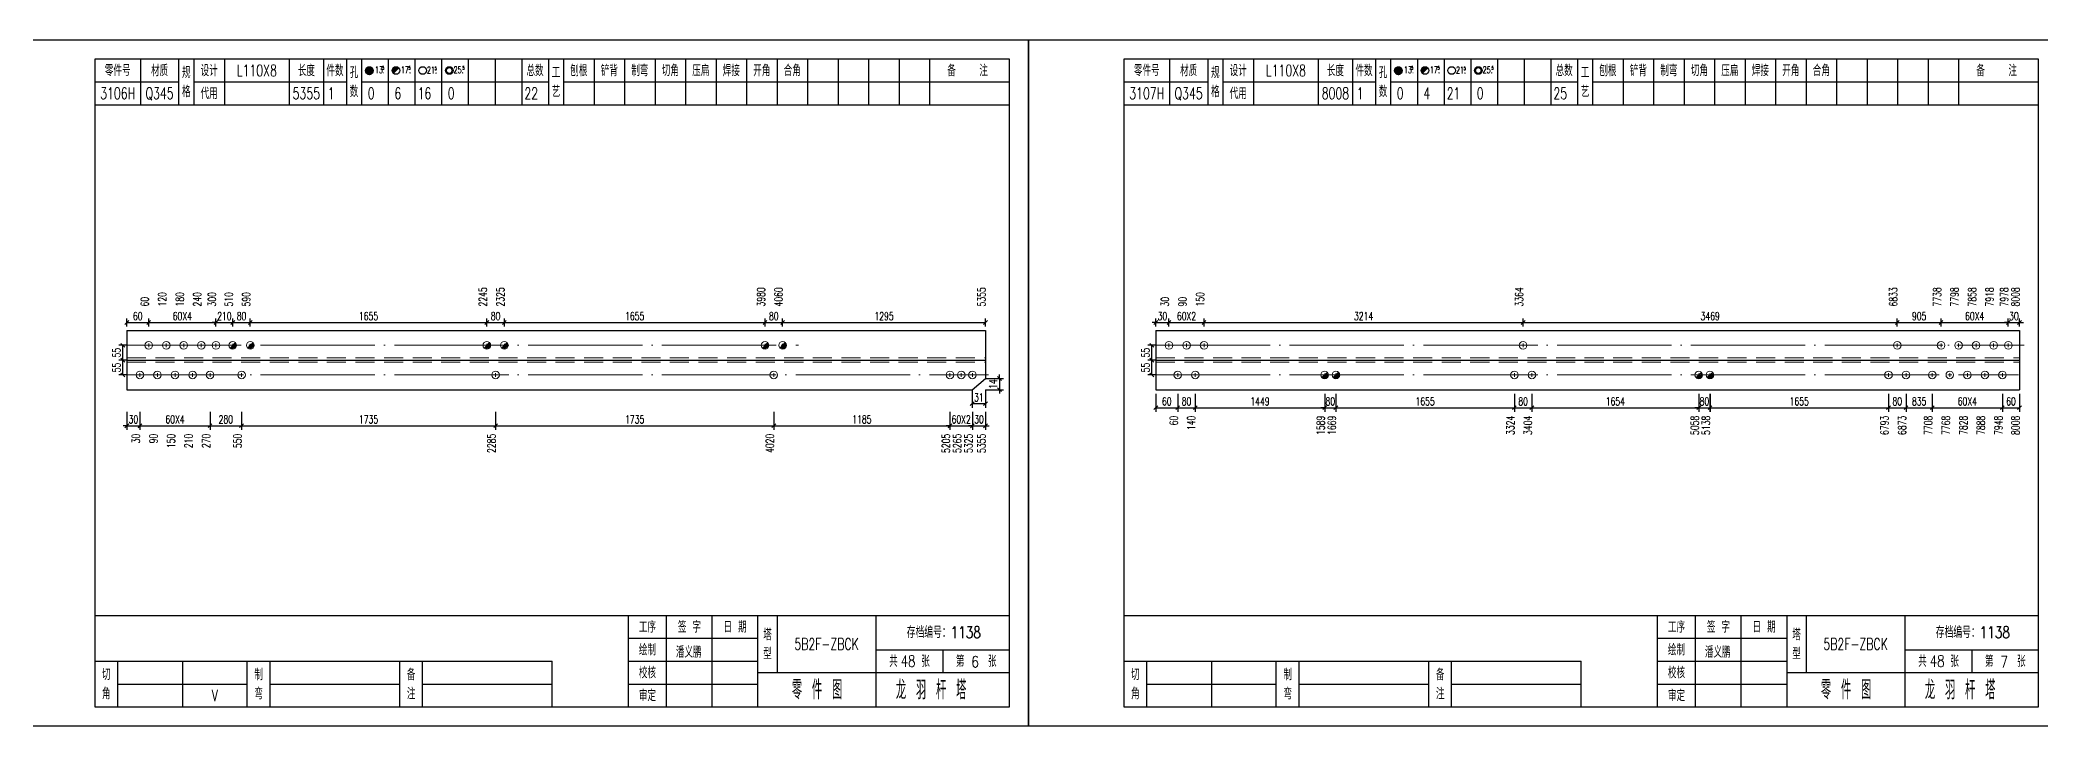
# Model space of a CAD drawing. Header units: millimetres. Extents: x 0 to 30240, y -10896 to -1348.
# Drawn here: x 1361 to 1886, y -9369 to -9189 of the extents above; entities that cross this region are included whole.
import ezdxf
from ezdxf.enums import TextEntityAlignment as Align

# ---------------------------------------------------------------- set-up
doc = ezdxf.new("R2010")
doc.units = ezdxf.units.MM
doc.header["$LTSCALE"] = 20
doc.header["$PDMODE"] = 1
doc.linetypes.add('DASHDOT2X', pattern=[1.75, 1.5, -0.125, 0, -0.125])
doc.linetypes.add('HIDDEN', pattern=[0.375, 0.25, -0.125])
for name, color, linetype, lineweight in [('1', 7, 'Continuous', 25), ('11', 3, 'Continuous', 13), ('2', 1, 'HIDDEN', 13), ('5', 1, 'Continuous', 13), ('7', 2, 'DASHDOT2X', 13)]:
    doc.layers.add(name, color=color, linetype=linetype, lineweight=lineweight)
doc.styles.get("Standard").update_dxf_attribs({"font": 'simplex', "width": 0.7, "bigfont": 'gbhzfs.shx'})
doc.styles.add('SYMBOL_TXT', font='txt.shx', dxfattribs={"width": 0.6})
doc.styles.add('TITLE_TXT', font='simplex.shx', dxfattribs={"width": 0.75, "height": 2.5, "bigfont": 'gbhzfs.shx'})
doc.dimstyles.get("Standard").update_dxf_attribs({"dimtxt": 2.1, "dimasz": 1, "dimexe": 1.05, "dimexo": 0, "dimgap": 0.63, "dimtad": 1, "dimzin": 0, "dimdsep": 46, "dimtxsty": 'standard', "dimblk": 'OBLIQUE', "dimblk1": 'OBLIQUE', "dimblk2": 'OBLIQUE', "dimcen": 0.09, "dimadec": 0, "dimazin": 0, "dimtfac": 1, "dimtdec": 1, "dimtix": 1, "dimtmove": 0, "dimatfit": 3, "dimfxl": 0, "dimtolj": 1, "dimtzin": 0, "dimarcsym": 0})
pattern_1 = [(0, (-3, 0), (0, 0.0125), [])]

# ---------------------------------------------------------------- blocks, each defined once
blk = doc.blocks.new('M12_HOLE')
h = blk.add_hatch()
h.set_pattern_fill('LINE', scale=0.1, style=0)
h.set_pattern_definition(pattern_1)
h.paths.add_polyline_path([(-5, 0, 1), (-1, 0, 1)])
at = {"color": 7}
blk.add_circle((-3, 0), 2, dxfattribs=at)
at = {"color": 7, "attachment_point": 1, "style": 'SYMBOL_TXT'}
for s, insert, char_height, width in [('13\\f??|b0|i0|c0|p54;.', (-0.1, 2.1), 3.5, 5.707), ('5', (3.7, 2.3), 1.8, 2.931)]:
    blk.add_mtext(s, dxfattribs=dict(at, insert=insert, char_height=char_height, width=width))
blk = doc.blocks.new('M16_HOLE')
h = blk.add_hatch()
h.set_pattern_fill('LINE', scale=0.1, style=0)
h.set_pattern_definition(pattern_1)
h.paths.add_polyline_path([(-1.6, 1.4, 0.668179), (-5, 0, 0.198912), (-4.4, -1.4)])
at = {"color": 7}
blk.add_circle((-3, 0), 2, dxfattribs=at)
at = {"color": 7, "attachment_point": 1, "style": 'SYMBOL_TXT'}
for s, insert, char_height, width in [('17.', (-0.4, 2.1), 3.5, 6.316), ('5', (3.6, 2.3), 1.8, 1.822)]:
    blk.add_mtext(s, dxfattribs=dict(at, insert=insert, char_height=char_height, width=width))
blk = doc.blocks.new('M20_HOLE')
at = {"color": 7}
blk.add_circle((-3, 0), 2, dxfattribs=at)
at = {"color": 7, "attachment_point": 1, "style": 'SYMBOL_TXT'}
for s, insert, char_height, width in [('21.', (-0.7, 2), 3.5, 6.074), ('5', (3.3, 2), 1.8, 1.458)]:
    blk.add_mtext(s, dxfattribs=dict(at, insert=insert, char_height=char_height, width=width))
blk = doc.blocks.new('M24_HOLE')
at = {"color": 7}
for radius in [2, 1.5]:
    blk.add_circle((-3, 0), radius, dxfattribs=at)
at = {"color": 7, "attachment_point": 1, "style": 'SYMBOL_TXT'}
for s, insert, char_height, width in [('25.', (-0.7, 2.1), 3.5, 2.429), ('5', (3.9, 2.3), 1.8, 1.944)]:
    blk.add_mtext(s, dxfattribs=dict(at, insert=insert, char_height=char_height, width=width))
blk = doc.blocks.new('JgCard')
for p, q in [((270, 180), (0, 180)), ((0, 180), (0, 0)), ((270, 0), (270, 180)), ((265, 175), (25, 175)), ((25, 175), (25, 5)), ((37, 175), (37, 163)), ((47, 175), (47, 163)), ((51, 175), (51, 163)), ((59, 175), (59, 163)), ((76, 175), (76, 163)), ((85, 175), (85, 163)), ((91, 175), (91, 163)), ((95, 175), (95, 163)), ((102, 175), (102, 163)), ((109, 175), (109, 163)), ((116, 175), (116, 163)), ((123, 175), (123, 163)), ((130, 175), (130, 163)), ((137, 175), (137, 163)), ((144, 175), (144, 163)), ((148, 175), (148, 163)), ((156, 175), (156, 163)), ((164, 175), (164, 163)), ((172, 175), (172, 163)), ((180, 175), (180, 163)), ((188, 175), (188, 163)), ((196, 175), (196, 163)), ((204, 175), (204, 163)), ((212, 175), (212, 163)), ((220, 175), (220, 163)), ((228, 175), (228, 163)), ((236, 175), (236, 163)), ((244, 175), (244, 163)), ((265, 5), (265, 175)), ((25, 169), (47, 169)), ((51, 169), (91, 169)), ((95, 169), (144, 169)), ((148, 169), (265, 169)), ((25, 163), (265, 163)), ((25, 29), (265, 29)), ((165, 5), (165, 29)), ((175, 5), (175, 29)), ((187, 5), (187, 29)), ((199, 5), (199, 29)), ((204, 29), (204, 14)), ((230, 5), (230, 29)), ((165, 23), (199, 23)), ((25, 17), (145, 17)), ((31, 5), (31, 17)), ((48, 17), (48, 5)), ((65, 5), (65, 17)), ((71, 5), (71, 17)), ((105, 5), (105, 17)), ((111, 5), (111, 17)), ((145, 5), (145, 17)), ((165, 17), (199, 17)), ((230, 20), (265, 20)), ((247.5, 20), (247.5, 14)), ((31, 11), (65, 11)), ((71, 11), (105, 11)), ((111, 11), (145, 11)), ((165, 11), (199, 11)), ((199, 14), (265, 14)), ((0, 0), (270, 0)), ((25, 5), (265, 5))]:
    blk.add_line(p, q)
blk.add_lwpolyline([(96.03, 171.99, -1), (98.03, 171.99, -1)], format="xyb", close=True)
blk.add_point((145, 96))
at = {"xscale": 0.5, "yscale": 0.5, "zscale": 0.5}
for name, p in [('M12_HOLE', (98.53, 171.99)), ('M16_HOLE', (105.5, 172)), ('M20_HOLE', (112.5, 172)), ('M24_HOLE', (119.5, 172))]:
    blk.add_blockref(name, p, dxfattribs=at)
at = {"style": 'TITLE_TXT', "width": 0.75}
for s, height, p in [('存档编号：1138', 3.076, (238.02, 23.07)), ('潘义鹏', 3, (177.45, 17.91)), ('龙 羽 杆 塔', 5, (235.17, 6.97))]:
    blk.add_text(s, height=height, dxfattribs=at).set_placement(p)
at = {"attachment_point": 5, "style": 'TITLE_TXT'}
for s, insert, char_height, width in [('零件号', (31, 172), 3, 15), ('材质', (42, 172), 3, 8), ('设计', (55, 172), 3, 8), ('长度', (80.5, 172), 3, 8), ('件数', (88, 172), 3, 6), ('总数', (140.5, 172), 3, 7), ('刨根', (152, 172), 3, 8), ('铲背', (160, 172), 3, 8), ('制弯', (168, 172), 3, 8), ('切角', (176, 172), 3, 8), ('压扁', (184, 172), 3, 8), ('焊接', (192, 172), 3, 8), ('开角', (200, 172), 3, 8), ('合角', (208, 172), 3, 8), ('备    注', (254, 172), 3, 22), ('规格', (49, 169), 3, 4), ('孔数', (93, 169), 3, 4), ('工\\P艺', (146, 169), 3, 4), ('代用', (55, 166), 3, 8), ('工序', (170, 26), 3, 10), ('签 字', (181, 26), 3, 12), ('日 期', (193, 26), 3, 12), ('绘制', (170, 20), 3, 10), ('塔\\P型', (201.5, 21.5), 3, 5), ('校核', (170, 14), 3, 10), ('共    张', (238.75, 17), 3, 17.5), ('第    张', (256.25, 17), 3, 17.5), ('切\\P角', (28, 11), 3, 6), ('制\\P弯', (68, 11), 3, 6), ('备\\P注', (108, 11), 3, 6), ('零 件 图', (214.5, 9.5), 5, 31), ('审定', (170, 8), 3, 10)]:
    blk.add_mtext(s, dxfattribs=dict(at, insert=insert, char_height=char_height, width=width))
blk = doc.blocks.new('M20')
for p, q in [((-0.5, 0), (0.5, 0)), ((0, -0.5), (0, 0.5))]:
    blk.add_line(p, q)
blk.add_circle((0, 0), 1)
blk = doc.blocks.new('M16')
for p, q in [((-0.71, -0.71), (0.71, 0.71)), ((-0.4, 0), (0.4, 0)), ((0, 0.4), (0, -0.4))]:
    blk.add_line(p, q)
blk.add_circle((0, 0), 1)
for radius in [0.8, 0.6, 0.4, 0.2]:
    blk.add_arc((0, 0), radius, 225, 45)
blk = doc.blocks.new('_Oblique')
at = {"color": 0, "linetype": 'ByBlock', "lineweight": -2}
blk.add_line((-0.5, -0.5), (0.5, 0.5), dxfattribs=at)
blk = doc.blocks.new('*D5378')
at = {"layer": '11', "color": 0, "lineweight": -2}
for p, q in [((1383.4, -9286.68), (1383.4, -9291.41)), ((1386.84, -9286.68), (1386.84, -9291.41)), ((1383.4, -9290.36), (1382.4, -9290.36)), ((1383.4, -9290.36), (1386.84, -9290.36)), ((1386.84, -9290.36), (1387.84, -9290.36))]:
    blk.add_line(p, q, dxfattribs=at)
at = {"layer": 'Defpoints', "color": 0}
for p in [(1383.4, -9286.68), (1386.84, -9286.68), (1386.84, -9290.36)]:
    blk.add_point(p, dxfattribs=at)
at = {"layer": '11', "color": 0, "lineweight": -2}
blk.add_blockref('_Oblique', (1383.4, -9290.36), dxfattribs=at)
at = {"layer": '11', "color": 0, "lineweight": -2, "rotation": 180}
blk.add_blockref('_Oblique', (1386.84, -9290.36), dxfattribs=at)
at = {"layer": '11', "color": 0, "insert": (1385.12, -9288.68), "char_height": 2.1, "attachment_point": 5}
blk.add_mtext('\\A1;30', dxfattribs=at)
blk = doc.blocks.new('*D5384')
at = {"layer": '11', "color": 0, "lineweight": -2}
for p, q in [((1599.38, -9286.68), (1599.38, -9291.41)), ((1605.26, -9286.68), (1605.26, -9291.41)), ((1599.38, -9290.36), (1598.38, -9290.36)), ((1599.38, -9290.36), (1605.26, -9290.36)), ((1605.26, -9290.36), (1606.26, -9290.36))]:
    blk.add_line(p, q, dxfattribs=at)
at = {"layer": 'Defpoints', "color": 0}
for p in [(1599.38, -9286.68), (1605.26, -9286.68), (1605.26, -9290.36)]:
    blk.add_point(p, dxfattribs=at)
at = {"layer": '11', "color": 0, "lineweight": -2}
blk.add_blockref('_Oblique', (1599.38, -9290.36), dxfattribs=at)
at = {"layer": '11', "color": 0, "lineweight": -2, "rotation": 180}
blk.add_blockref('_Oblique', (1605.26, -9290.36), dxfattribs=at)
at = {"layer": '11', "color": 0, "insert": (1602.32, -9288.68), "char_height": 2.1, "attachment_point": 5}
blk.add_mtext('\\A1;60X2', dxfattribs=at)
blk = doc.blocks.new('*D5385')
at = {"layer": '11', "color": 0, "lineweight": -2}
for p, q in [((1605.26, -9286.68), (1605.26, -9291.41)), ((1608.7, -9286.68), (1608.7, -9291.41)), ((1605.26, -9290.36), (1604.26, -9290.36)), ((1605.26, -9290.36), (1608.7, -9290.36)), ((1608.7, -9290.36), (1609.7, -9290.36))]:
    blk.add_line(p, q, dxfattribs=at)
at = {"layer": 'Defpoints', "color": 0}
for p in [(1605.26, -9286.68), (1608.7, -9286.68), (1608.7, -9290.36)]:
    blk.add_point(p, dxfattribs=at)
at = {"layer": '11', "color": 0, "lineweight": -2}
blk.add_blockref('_Oblique', (1605.26, -9290.36), dxfattribs=at)
at = {"layer": '11', "color": 0, "lineweight": -2, "rotation": 180}
blk.add_blockref('_Oblique', (1608.7, -9290.36), dxfattribs=at)
at = {"layer": '11', "color": 0, "insert": (1606.98, -9288.68), "char_height": 2.1, "attachment_point": 5}
blk.add_mtext('\\A1;30', dxfattribs=at)
blk = doc.blocks.new('*D5388')
at = {"layer": '11', "color": 0, "lineweight": -2}
for p, q in [((1406.79, -9263.27), (1405.79, -9263.27)), ((1406.79, -9264.32), (1406.79, -9262.22)), ((1406.79, -9263.27), (1411.2, -9263.27)), ((1411.2, -9264.32), (1411.2, -9262.22)), ((1411.2, -9263.27), (1412.2, -9263.27))]:
    blk.add_line(p, q, dxfattribs=at)
at = {"layer": 'Defpoints', "color": 0}
for p in [(1406.79, -9264.32), (1411.2, -9263.27), (1411.2, -9264.32)]:
    blk.add_point(p, dxfattribs=at)
at = {"layer": '11', "color": 0, "lineweight": -2}
blk.add_blockref('_Oblique', (1406.79, -9263.27), dxfattribs=at)
at = {"layer": '11', "color": 0, "lineweight": -2, "rotation": 180}
blk.add_blockref('_Oblique', (1411.2, -9263.27), dxfattribs=at)
at = {"layer": '11', "color": 0, "insert": (1408.99, -9261.59), "char_height": 2.1, "attachment_point": 5}
blk.add_mtext('\\A1;210', dxfattribs=at)
blk = doc.blocks.new('*D5395')
at = {"layer": '11', "color": 0, "lineweight": -2}
for p, q in [((1608.7, -9277.94), (1613.42, -9277.94)), ((1608.7, -9280.91), (1613.42, -9280.91)), ((1612.38, -9277.94), (1612.38, -9276.94)), ((1612.38, -9277.94), (1612.38, -9280.91)), ((1612.38, -9280.91), (1612.38, -9281.91))]:
    blk.add_line(p, q, dxfattribs=at)
at = {"layer": 'Defpoints', "color": 0}
for p in [(1608.7, -9277.94), (1608.7, -9280.91), (1612.38, -9280.91)]:
    blk.add_point(p, dxfattribs=at)
at = {"layer": '11', "color": 0, "lineweight": -2}
for p, rotation in [((1612.38, -9277.94), 270), ((1612.38, -9280.91), 90)]:
    blk.add_blockref('_Oblique', p, dxfattribs=dict(at, rotation=rotation))
at = {"layer": '11', "color": 0, "insert": (1610.7, -9279.42), "char_height": 2.1, "attachment_point": 5, "rotation": 90}
blk.add_mtext('\\A1;14', dxfattribs=at)
blk = doc.blocks.new('*D5396')
at = {"layer": '11', "color": 0, "lineweight": -2}
for p, q in [((1605.21, -9280.91), (1605.21, -9285.63)), ((1608.7, -9280.91), (1608.7, -9285.63)), ((1608.7, -9284.58), (1605.21, -9284.58))]:
    blk.add_line(p, q, dxfattribs=at)
at = {"layer": 'Defpoints', "color": 0}
for p in [(1605.21, -9280.91), (1608.7, -9280.91), (1605.21, -9284.58)]:
    blk.add_point(p, dxfattribs=at)
at = {"layer": '11', "color": 0, "lineweight": -2, "rotation": 180}
blk.add_blockref('_Oblique', (1605.21, -9284.58), dxfattribs=at)
at = {"layer": '11', "color": 0, "lineweight": -2}
blk.add_blockref('_Oblique', (1608.7, -9284.58), dxfattribs=at)
at = {"layer": '11', "color": 0, "insert": (1606.95, -9282.9), "char_height": 2.1, "attachment_point": 5}
blk.add_mtext('\\A1;31', dxfattribs=at)
blk = doc.blocks.new('*D5402')
at = {"layer": '11', "color": 0, "lineweight": -2}
for p, q in [((1697.69, -9281.96), (1697.69, -9286.68)), ((1700.63, -9281.96), (1700.63, -9286.68)), ((1697.69, -9285.63), (1696.69, -9285.63)), ((1697.69, -9285.63), (1700.63, -9285.63)), ((1700.63, -9285.63), (1701.63, -9285.63))]:
    blk.add_line(p, q, dxfattribs=at)
at = {"layer": 'Defpoints', "color": 0}
for p in [(1697.69, -9281.96), (1700.63, -9281.96), (1700.63, -9285.63)]:
    blk.add_point(p, dxfattribs=at)
at = {"layer": '11', "color": 0, "lineweight": -2}
blk.add_blockref('_Oblique', (1697.69, -9285.63), dxfattribs=at)
at = {"layer": '11', "color": 0, "lineweight": -2, "rotation": 180}
blk.add_blockref('_Oblique', (1700.63, -9285.63), dxfattribs=at)
at = {"layer": '11', "color": 0, "insert": (1699.16, -9283.95), "char_height": 2.1, "attachment_point": 5}
blk.add_mtext('\\A1;80', dxfattribs=at)
blk = doc.blocks.new('*D5406')
at = {"layer": '11', "color": 0, "lineweight": -2}
for p, q in [((1795.85, -9281.96), (1795.85, -9286.68)), ((1798.79, -9281.96), (1798.79, -9286.68)), ((1795.85, -9285.63), (1794.85, -9285.63)), ((1795.85, -9285.63), (1798.79, -9285.63)), ((1798.79, -9285.63), (1799.79, -9285.63))]:
    blk.add_line(p, q, dxfattribs=at)
at = {"layer": 'Defpoints', "color": 0}
for p in [(1795.85, -9281.96), (1798.79, -9281.96), (1798.79, -9285.63)]:
    blk.add_point(p, dxfattribs=at)
at = {"layer": '11', "color": 0, "lineweight": -2}
blk.add_blockref('_Oblique', (1795.85, -9285.63), dxfattribs=at)
at = {"layer": '11', "color": 0, "lineweight": -2, "rotation": 180}
blk.add_blockref('_Oblique', (1798.79, -9285.63), dxfattribs=at)
at = {"layer": '11', "color": 0, "insert": (1797.32, -9283.95), "char_height": 2.1, "attachment_point": 5}
blk.add_mtext('\\A1;80', dxfattribs=at)
blk = doc.blocks.new('*D5412')
at = {"layer": '11', "color": 0, "lineweight": -2}
for p, q in [((1653.4, -9263.27), (1652.4, -9263.27)), ((1653.4, -9264.32), (1653.4, -9262.22)), ((1653.4, -9263.27), (1656.84, -9263.27)), ((1656.84, -9264.32), (1656.84, -9262.22)), ((1656.84, -9263.27), (1657.84, -9263.27))]:
    blk.add_line(p, q, dxfattribs=at)
at = {"layer": 'Defpoints', "color": 0}
for p in [(1653.4, -9264.32), (1656.84, -9263.27), (1656.84, -9264.32)]:
    blk.add_point(p, dxfattribs=at)
at = {"layer": '11', "color": 0, "lineweight": -2}
blk.add_blockref('_Oblique', (1653.4, -9263.27), dxfattribs=at)
at = {"layer": '11', "color": 0, "lineweight": -2, "rotation": 180}
blk.add_blockref('_Oblique', (1656.84, -9263.27), dxfattribs=at)
at = {"layer": '11', "color": 0, "insert": (1655.12, -9261.59), "char_height": 2.1, "attachment_point": 5}
blk.add_mtext('\\A1;30', dxfattribs=at)
blk = doc.blocks.new('*D5418')
at = {"layer": '11', "color": 0, "lineweight": -2}
for p, q in [((1877.06, -9263.27), (1876.06, -9263.27)), ((1877.06, -9264.32), (1877.06, -9262.22)), ((1877.06, -9263.27), (1880, -9263.27)), ((1880, -9264.32), (1880, -9262.22)), ((1880, -9263.27), (1881, -9263.27))]:
    blk.add_line(p, q, dxfattribs=at)
at = {"layer": 'Defpoints', "color": 0}
for p in [(1877.06, -9264.32), (1880, -9263.27), (1880, -9264.32)]:
    blk.add_point(p, dxfattribs=at)
at = {"layer": '11', "color": 0, "lineweight": -2}
blk.add_blockref('_Oblique', (1877.06, -9263.27), dxfattribs=at)
at = {"layer": '11', "color": 0, "lineweight": -2, "rotation": 180}
blk.add_blockref('_Oblique', (1880, -9263.27), dxfattribs=at)
at = {"layer": '11', "color": 0, "insert": (1878.53, -9261.59), "char_height": 2.1, "attachment_point": 5}
blk.add_mtext('\\A1;30', dxfattribs=at)

msp = doc.modelspace()

# ---------------------------------------------------------------- linework, layer by layer
at = {"layer": '1'}
for p, q in [((1383.4, -9265.367), (1383.4, -9280.907)), ((1383.4, -9265.367), (1608.7, -9265.367)), ((1608.7, -9265.367), (1608.7, -9273.137)), ((1653.4, -9265.367), (1653.4, -9280.907)), ((1653.4, -9265.367), (1880, -9265.367)), ((1880, -9265.367), (1880, -9280.907)), ((1383.4, -9273.137), (1608.7, -9273.137)), ((1608.7, -9273.137), (1608.7, -9277.941)), ((1653.4, -9273.137), (1880, -9273.137)), ((1383.4, -9280.907), (1605.207, -9280.907)), ((1605.207, -9280.907), (1608.7, -9277.941)), ((1653.4, -9280.907), (1880, -9280.907))]:
    msp.add_line(p, q, dxfattribs=at)
at = {"layer": '2'}
for p, q in [((1383.4, -9272.572), (1608.7, -9272.572)), ((1383.4, -9273.702), (1608.7, -9273.702)), ((1653.4, -9272.572), (1880, -9272.572)), ((1653.4, -9273.702), (1880, -9273.702))]:
    msp.add_line(p, q, dxfattribs=at)
at = {"layer": '7'}
for p, q in [((1383.4, -9269.252), (1559.653, -9269.252)), ((1653.4, -9269.252), (1881.26, -9269.252)), ((1383.4, -9277.022), (1609.46, -9277.022)), ((1653.4, -9277.022), (1879.71, -9277.022))]:
    msp.add_line(p, q, dxfattribs=at)

# ---------------------------------------------------------------- block references
at = {"layer": '1'}
for p in [(1350, -9369.137), (1620, -9369.137)]:
    msp.add_blockref('JgCard', p, dxfattribs=at)
at = {"layer": '5'}
for name, p in [('M20', (1389.14, -9269.252)), ('M20', (1393.74, -9269.252)), ('M20', (1398.34, -9269.252)), ('M20', (1402.94, -9269.252)), ('M20', (1406.79, -9269.252)), ('M16', (1411.2, -9269.252)), ('M16', (1415.8, -9269.252)), ('M16', (1477.855, -9269.252)), ('M16', (1482.455, -9269.252)), ('M16', (1550.853, -9269.252)), ('M16', (1555.453, -9269.252)), ('M20', (1656.84, -9269.252)), ('M20', (1661.44, -9269.252)), ('M20', (1666.04, -9269.252)), ('M20', (1749.758, -9269.252)), ('M20', (1847.92, -9269.252)), ('M20', (1859.41, -9269.252)), ('M20', (1864.01, -9269.252)), ('M20', (1868.61, -9269.252)), ('M20', (1873.21, -9269.252)), ('M20', (1877.06, -9269.252)), ('M20', (1386.84, -9277.022)), ('M20', (1391.44, -9277.022)), ('M20', (1396.04, -9277.022)), ('M20', (1400.64, -9277.022)), ('M20', (1405.24, -9277.022)), ('M20', (1413.5, -9277.022)), ('M20', (1480.155, -9277.022)), ('M20', (1553.153, -9277.022)), ('M20', (1599.38, -9277.022)), ('M20', (1602.32, -9277.022)), ('M20', (1605.26, -9277.022)), ('M20', (1659.14, -9277.022)), ('M20', (1663.74, -9277.022)), ('M16', (1697.687, -9277.022)), ('M16', (1700.627, -9277.022)), ('M20', (1747.458, -9277.022)), ('M20', (1752.058, -9277.022)), ('M16', (1795.848, -9277.022)), ('M16', (1798.788, -9277.022)), ('M20', (1845.62, -9277.022)), ('M20', (1850.22, -9277.022)), ('M20', (1857.11, -9277.022)), ('M20', (1861.71, -9277.022)), ('M20', (1866.31, -9277.022)), ('M20', (1870.91, -9277.022)), ('M20', (1875.51, -9277.022))]:
    msp.add_blockref(name, p, dxfattribs=at)

# ---------------------------------------------------------------- texts
at = {"style": 'TITLE_TXT', "width": 0.75}
for s, p in [('48', (1586.46, -9353.604)), ('6', (1605.015, -9353.781)), ('48', (1856.46, -9353.604)), ('7', (1875.015, -9353.781))]:
    msp.add_text(s, height=3, dxfattribs=at).set_placement(p)
at = {"layer": '1', "width": 0.7}
for s, p in [('L110X8', (1417.5, -9197.137)), ('L110X8', (1687.5, -9197.137)), ('3106H', (1381, -9203.137)), ('Q345', (1392, -9203.137)), ('5355', (1430.5, -9203.137)), ('1', (1437, -9203.137)), ('0', (1447.5, -9203.137)), ('6', (1454.5, -9203.137)), ('16', (1461.5, -9203.137)), ('0', (1468.5, -9203.137)), ('22', (1489.5, -9203.137)), ('3107H', (1651, -9203.137)), ('Q345', (1662, -9203.137)), ('8008', (1700.5, -9203.137)), ('1', (1707, -9203.137)), ('0', (1717.5, -9203.137)), ('4', (1724.5, -9203.137)), ('21', (1731.5, -9203.137)), ('0', (1738.5, -9203.137)), ('25', (1759.5, -9203.137)), ('V', (1406.5, -9361.137))]:
    msp.add_text(s, height=3, dxfattribs=at).set_placement(p, align=Align.MIDDLE_CENTER)
for s, p in [('120', (1393.74, -9259.067)), ('180', (1398.34, -9259.067)), ('240', (1402.94, -9259.067)), ('300', (1406.79, -9259.067)), ('510', (1411.2, -9259.067)), ('590', (1415.8, -9259.067)), ('2245', (1477.855, -9259.067)), ('2325', (1482.455, -9259.067)), ('3980', (1550.853, -9259.067)), ('4060', (1555.453, -9259.067)), ('5355', (1608.7, -9259.067)), ('150', (1666.04, -9259.067)), ('3364', (1749.758, -9259.067)), ('6833', (1847.92, -9259.067)), ('7738', (1859.41, -9259.067)), ('7798', (1864.01, -9259.067)), ('7858', (1868.61, -9259.067)), ('7918', (1873.21, -9259.067)), ('7978', (1877.06, -9259.067)), ('8008', (1880, -9259.067)), ('60', (1389.14, -9259.067)), ('30', (1656.84, -9259.067)), ('90', (1661.44, -9259.067))]:
    msp.add_text(s, height=2.1, rotation=90, dxfattribs=at).set_placement(p)
for s, p in [('60', (1659.14, -9287.732)), ('140', (1663.74, -9287.732)), ('1589', (1697.687, -9287.732)), ('1669', (1700.627, -9287.732)), ('3324', (1747.458, -9287.732)), ('3404', (1752.058, -9287.732)), ('5058', (1795.848, -9287.732)), ('5138', (1798.788, -9287.732)), ('6793', (1845.62, -9287.732)), ('6873', (1850.22, -9287.732)), ('7708', (1857.11, -9287.732)), ('7768', (1861.71, -9287.732)), ('7828', (1866.31, -9287.732)), ('7888', (1870.91, -9287.732)), ('7948', (1875.51, -9287.732)), ('8008', (1880, -9287.732)), ('30', (1386.84, -9292.457)), ('90', (1391.44, -9292.457)), ('150', (1396.04, -9292.457)), ('210', (1400.64, -9292.457)), ('270', (1405.24, -9292.457)), ('550', (1413.5, -9292.457)), ('2285', (1480.155, -9292.457)), ('4020', (1553.153, -9292.457)), ('5205', (1599.377, -9292.457)), ('5265', (1602.316, -9292.457)), ('5325', (1605.256, -9292.457)), ('5355', (1608.7, -9292.457))]:
    msp.add_text(s, height=2.1, rotation=90, dxfattribs=at).set_placement(p, align=Align.RIGHT)
at = {"layer": '1', "char_height": 3, "width": 26, "attachment_point": 5}
for insert in [(1567, -9347.637), (1837, -9347.637)]:
    msp.add_mtext('5B2F-ZBCK', dxfattribs=dict(at, insert=insert))

# ---------------------------------------------------------------- dimensions: what is measured, and where the dimension line sits
at = {"layer": '1'}
for base, p1, p2 in [((1382.35, -9269.252), (1383.35, -9273.137), (1383.35, -9269.252)), ((1652.35, -9269.252), (1653.35, -9273.137), (1653.35, -9269.252)), ((1382.35, -9273.137), (1383.35, -9277.022), (1383.35, -9273.137)), ((1652.35, -9273.137), (1653.35, -9277.022), (1653.35, -9273.137))]:
    msp.add_linear_dim(base=base, p1=p1, p2=p2, angle=90, text='55', dimstyle='standard', dxfattribs=at).render()
at = {"layer": '11'}
for base, p1, p2, text in [((1389.14, -9263.267), (1383.4, -9264.317), (1389.14, -9264.317), '60'), ((1406.79, -9263.267), (1389.14, -9264.317), (1406.79, -9264.317), '60X4'), ((1415.8, -9263.267), (1411.2, -9264.317), (1415.8, -9264.317), '80'), ((1477.855, -9263.267), (1415.8, -9264.317), (1477.855, -9264.317), '1655'), ((1482.455, -9263.267), (1477.855, -9264.317), (1482.455, -9264.317), '80'), ((1550.853, -9263.267), (1482.455, -9264.317), (1550.853, -9264.317), '1655'), ((1555.453, -9263.267), (1550.853, -9264.317), (1555.453, -9264.317), '80'), ((1608.7, -9263.267), (1555.453, -9264.317), (1608.7, -9264.317), '1295'), ((1666.04, -9263.267), (1656.84, -9264.317), (1666.04, -9264.317), '60X2'), ((1749.758, -9263.267), (1666.04, -9264.317), (1749.758, -9264.317), '3214'), ((1847.92, -9263.267), (1749.758, -9264.317), (1847.92, -9264.317), '3469'), ((1859.41, -9263.267), (1847.92, -9264.317), (1859.41, -9264.317), '905'), ((1877.06, -9263.267), (1859.41, -9264.317), (1877.06, -9264.317), '60X4'), ((1659.14, -9285.632), (1653.4, -9281.957), (1659.14, -9281.957), '60'), ((1663.74, -9285.632), (1659.14, -9281.957), (1663.74, -9281.957), '80'), ((1697.687, -9285.632), (1663.74, -9281.957), (1697.687, -9281.957), '1449'), ((1747.458, -9285.632), (1700.627, -9281.957), (1747.458, -9281.957), '1655'), ((1752.058, -9285.632), (1747.458, -9281.957), (1752.058, -9281.957), '80'), ((1795.848, -9285.632), (1752.058, -9281.957), (1795.848, -9281.957), '1654'), ((1845.62, -9285.632), (1798.788, -9281.957), (1845.62, -9281.957), '1655'), ((1850.22, -9285.632), (1845.62, -9281.957), (1850.22, -9281.957), '80'), ((1857.11, -9285.632), (1850.22, -9281.957), (1857.11, -9281.957), '835'), ((1875.51, -9285.632), (1857.11, -9281.957), (1875.51, -9281.957), '60X4'), ((1880, -9285.632), (1875.51, -9281.957), (1880, -9281.957), '60'), ((1405.24, -9290.357), (1386.84, -9286.682), (1405.24, -9286.682), '60X4'), ((1413.5, -9290.357), (1405.24, -9286.682), (1413.5, -9286.682), '280'), ((1480.155, -9290.357), (1413.5, -9286.682), (1480.155, -9286.682), '1735'), ((1553.153, -9290.357), (1480.155, -9286.682), (1553.153, -9286.682), '1735'), ((1599.38, -9290.357), (1553.153, -9286.682), (1599.38, -9286.682), '1185')]:
    msp.add_linear_dim(base=base, p1=p1, p2=p2, text=text, dimstyle='standard', dxfattribs=at).render()
for base, p1, p2, text, picture, middle in [((1411.2, -9263.267), (1406.79, -9264.317), (1411.2, -9264.317), '210', '*D5388', (1408.995, -9261.587)), ((1656.84, -9263.267), (1653.4, -9264.317), (1656.84, -9264.317), '30', '*D5412', (1655.12, -9261.587)), ((1880, -9263.267), (1877.06, -9264.317), (1880, -9264.317), '30', '*D5418', (1878.53, -9261.587)), ((1605.207, -9284.582), (1608.7, -9280.907), (1605.207, -9280.907), '31', '*D5396', (1606.953, -9282.902)), ((1700.627, -9285.632), (1697.687, -9281.957), (1700.627, -9281.957), '80', '*D5402', (1699.157, -9283.952)), ((1798.788, -9285.632), (1795.848, -9281.957), (1798.788, -9281.957), '80', '*D5406', (1797.318, -9283.952)), ((1386.84, -9290.357), (1383.4, -9286.682), (1386.84, -9286.682), '30', '*D5378', (1385.12, -9288.677)), ((1605.26, -9290.357), (1599.38, -9286.682), (1605.26, -9286.682), '60X2', '*D5384', (1602.32, -9288.677)), ((1608.7, -9290.357), (1605.26, -9286.682), (1608.7, -9286.682), '30', '*D5385', (1606.98, -9288.677))]:
    dim = msp.add_linear_dim(base=base, p1=p1, p2=p2, text=text, dimstyle='standard', dxfattribs=at)
    dim.commit()
    dim.dimension.update_dxf_attribs({"geometry": picture, "text_midpoint": middle})
dim = msp.add_linear_dim(base=(1612.375, -9280.907), p1=(1608.7, -9277.941), p2=(1608.7, -9280.907), angle=90, text='14', dimstyle='standard', dxfattribs=at)
dim.commit()
dim.dimension.update_dxf_attribs({"geometry": '*D5395', "text_midpoint": (1610.695, -9279.424)})

doc.saveas('drawing.dxf')
